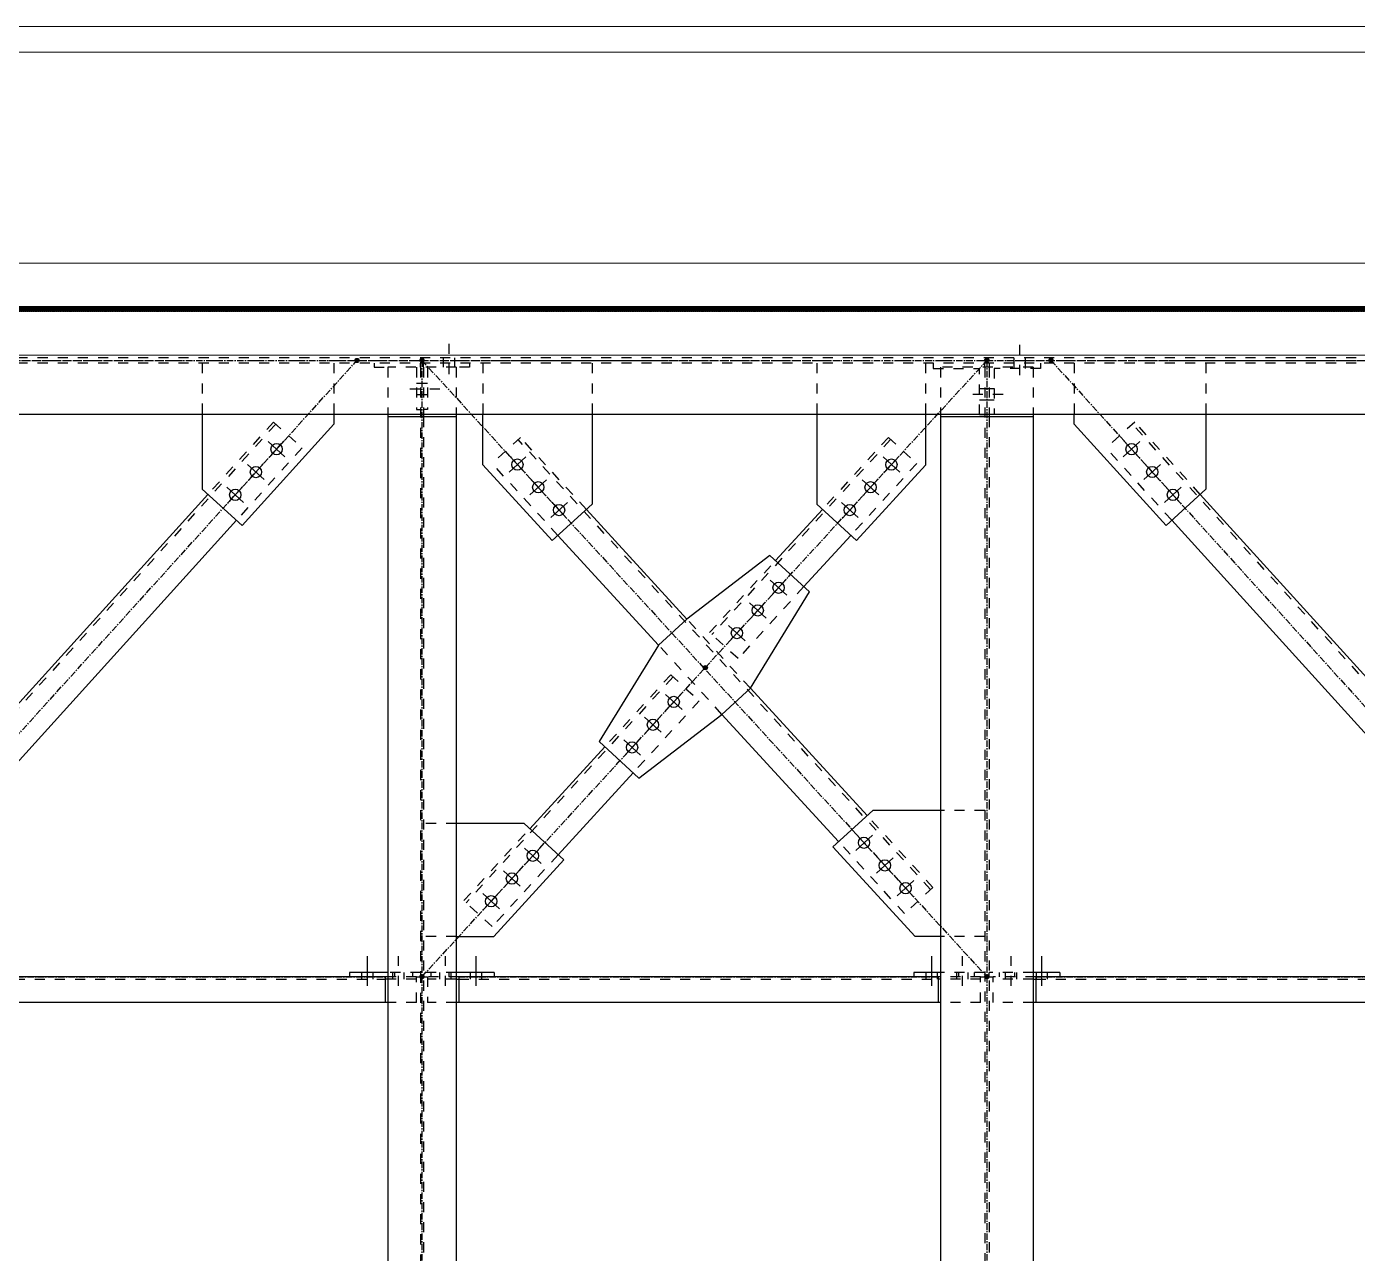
# Model space of a CAD drawing. Header units: inches. Extents: x 209270 to 234360, y -180214 to -150194.
# Drawn here: x 221742 to 224333, y -157102 to -154714 of the extents above; entities that cross this region are included whole.
import ezdxf

# ---------------------------------------------------------------- set-up
doc = ezdxf.new("R2010")
doc.units = ezdxf.units.IN
doc.header["$LTSCALE"] = 10
doc.header["$MEASUREMENT"] = 0
for name, pattern in [('CENTER', [2, 1.25, -0.25, 0.25, -0.25]), ('DXK_LINE_DOT2', [3.9198, 1.9599, -1.9599]), ('DXK_LINE_DOT5', [7.8785, 2.979, -0.9799, 0.9799, -0.9799, 0.9799, -0.9799]), ('HIDDEN', [0.375, 0.25, -0.125])]:
    doc.linetypes.add(name, pattern=pattern)
doc.layers.get('0').update_dxf_attribs({"color": 1})
for name, color, linetype in [('_STR_0', 5, 'Continuous'), ('_STR_1', 5, 'Continuous'), ('_STR_2', 5, 'Continuous'), ('_STR_4', 5, 'Continuous')]:
    doc.layers.add(name, color=color, linetype=linetype)
for name, color, linetype, lineweight in [('CEN', 1, 'CENTER', 9), ('handrail', 1, 'FENCELINE1', 9), ('HIDDEN', 1, 'HIDDEN', 9), ('MAIN OBJECT', 1, 'Continuous', 18), ('Sheeting', 1, 'Continuous', 0)]:
    doc.layers.add(name, color=color, linetype=linetype, lineweight=lineweight)
doc.linetypes.add('FENCELINE1', pattern='A,0.25,-0.1,[133,arial.ttf,S=0.1,R=0,X=-0.1,Y=0],-0.1,1', length=1.45)

# ---------------------------------------------------------------- blocks, each defined once
blk = doc.blocks.new('GridLine-116860372-116908 - 114867')
at = {"layer": '_STR_2', "linetype": 'DXK_LINE_DOT5'}
blk.add_line((211379.7, -155363.7), (228961.1, -155363.7), dxfattribs=at)
blk = doc.blocks.new('Part-116860372-114888 - 114867')
at = {"layer": '_STR_1', "linetype": 'DXK_LINE_DOT2'}
for p, q in [((225232.5, -155358.3), (217317.9, -155358.3)), ((225232.5, -155369.1), (217317.9, -155369.1))]:
    blk.add_line(p, q, dxfattribs=at)
at = {"layer": '_STR_2', "linetype": 'Continuous'}
for p, q in [((219601.9, -155258.7), (225232.5, -155258.7)), ((225232.5, -155468.7), (219601.9, -155468.7))]:
    blk.add_line(p, q, dxfattribs=at)
at = {"layer": '_STR_4', "linetype": 'CENTER'}
blk.add_line((217011.9, -155363.7), (225511.9, -155363.7), dxfattribs=at)
blk = doc.blocks.new('Part-116860372-115483 - 114867')
at = {"layer": '_STR_1', "linetype": 'DXK_LINE_DOT2'}
for p, q in [((223616.2, -155369.1), (223616.2, -155377.1)), ((223716.2, -155369.1), (223716.2, -155379.1)), ((223716.2, -155379.1), (223626.2, -155379.1)), ((223626.2, -155379.1), (223626.2, -155468.7)), ((223616.2, -155468.7), (223616.2, -155469.1))]:
    blk.add_line(p, q, dxfattribs=at)
at = {"layer": '_STR_2', "linetype": 'Continuous'}
for p, q in [((223626.2, -155469.1), (223616.2, -155469.1)), ((223626.2, -155468.7), (223626.2, -155469.1))]:
    blk.add_line(p, q, dxfattribs=at)
blk = doc.blocks.new('Part-116860372-116084 - 114867')
at = {"layer": '_STR_1', "linetype": 'DXK_LINE_DOT2'}
for p, q in [((222084, -155369.1), (222084, -155468.7)), ((222340.3, -155369.1), (222340.3, -155468.7))]:
    blk.add_line(p, q, dxfattribs=at)
at = {"layer": '_STR_2', "linetype": 'Continuous'}
for p, q in [((222084, -155468.7), (222084, -155614.5)), ((222340.3, -155468.7), (222340.3, -155487.8)), ((222161.8, -155684.9), (222340.3, -155487.8)), ((222084, -155614.5), (222161.8, -155684.9))]:
    blk.add_line(p, q, dxfattribs=at)
blk = doc.blocks.new('Part-116860372-114968 - 114867')
at = {"layer": '_STR_4', "linetype": 'Continuous'}
for points in [[(222511.9, -155367.7, -1), (222511.9, -155359.7, -1)], [(222511.9, -157367.7, -1), (222511.9, -157359.7, -1)]]:
    blk.add_hatch(color=256, dxfattribs=at).paths.add_polyline_path(points)
at = {"layer": '_STR_1', "linetype": 'DXK_LINE_DOT2'}
for p, q in [((222445.3, -155377.1), (222445.3, -155468.7)), ((222578.5, -155377.1), (222445.3, -155377.1)), ((222509, -155377.1), (222509, -156555.7)), ((222514.7, -155377.1), (222514.7, -155468.7)), ((222578.5, -155377.1), (222578.5, -155468.7)), ((222514.7, -155473.7), (222514.7, -157275.8)), ((222509, -156555.7), (222509, -157275.8)), ((222445.3, -157280.8), (222445.3, -157352.3)), ((222509, -157280.8), (222509, -157352.3)), ((222514.7, -157280.8), (222514.7, -157352.3)), ((222578.5, -157280.8), (222578.5, -157352.3)), ((222578.5, -157352.3), (222445.3, -157352.3))]:
    blk.add_line(p, q, dxfattribs=at)
at = {"layer": '_STR_2', "linetype": 'Continuous'}
for p, q in [((222445.3, -155468.7), (222445.3, -157280.8)), ((222578.5, -155473.7), (222445.3, -155473.7)), ((222509, -155468.7), (222509, -155473.7)), ((222514.7, -155468.7), (222514.7, -155473.7)), ((222578.5, -155468.7), (222578.5, -157280.8)), ((222578.5, -157275.8), (222445.3, -157275.8)), ((222509, -157275.8), (222509, -157280.8)), ((222514.7, -157275.8), (222514.7, -157280.8))]:
    blk.add_line(p, q, dxfattribs=at)
at = {"layer": '_STR_4', "linetype": 'CENTER'}
blk.add_line((222511.9, -155363.7), (222511.9, -157363.7), dxfattribs=at)
at = {"layer": '_STR_4', "linetype": 'Continuous'}
for centre in [(222511.9, -155363.7), (222511.9, -157363.7)]:
    blk.add_circle(centre, 4, dxfattribs=at)
blk = doc.blocks.new('Part-116860372-114969 - 114867')
at = {"layer": '_STR_4', "linetype": 'Continuous'}
blk.add_hatch(color=256, dxfattribs=at).paths.add_polyline_path([(223611.9, -155367.7, -1), (223611.9, -155359.7, -1)])
at = {"layer": '_STR_1', "linetype": 'DXK_LINE_DOT2'}
for p, q in [((223521.9, -155377.1), (223521.9, -155473.7)), ((223701.9, -155377.1), (223521.9, -155377.1)), ((223607.6, -155377.1), (223607.6, -156239.8)), ((223616.2, -155377.1), (223616.2, -155468.7)), ((223701.9, -155377.1), (223701.9, -155468.7)), ((223616.2, -155473.7), (223616.2, -160033.7)), ((223607.6, -156239.8), (223607.6, -160033.7))]:
    blk.add_line(p, q, dxfattribs=at)
at = {"layer": '_STR_2', "linetype": 'Continuous'}
for p, q in [((223521.9, -155468.7), (223521.9, -160038.7)), ((223701.9, -155473.7), (223521.9, -155473.7)), ((223607.6, -155468.7), (223607.6, -155473.7)), ((223616.2, -155468.7), (223616.2, -155473.7)), ((223701.9, -155468.7), (223701.9, -160038.7))]:
    blk.add_line(p, q, dxfattribs=at)
at = {"layer": '_STR_4', "linetype": 'CENTER'}
blk.add_line((223611.9, -155363.7), (223611.9, -160163.7), dxfattribs=at)
at = {"layer": '_STR_4', "linetype": 'Continuous'}
blk.add_circle((223611.9, -155363.7), 4, dxfattribs=at)
blk = doc.blocks.new('Part-116860372-115061 - 114867')
at = {"layer": '_STR_4', "linetype": 'Continuous'}
for points in [[(221411.9, -156567.7, -1), (221411.9, -156559.7, -1)], [(222511.9, -156567.7, -1), (222511.9, -156559.7, -1)]]:
    blk.add_hatch(color=256, dxfattribs=at).paths.add_polyline_path(points)
at = {"layer": '_STR_1', "linetype": 'DXK_LINE_DOT2'}
for p, q in [((221483.5, -156563.7), (221422.7, -156563.7)), ((221422.7, -156613.7), (221422.7, -156563.7)), ((222501, -156563.7), (222440.3, -156563.7)), ((222501, -156613.7), (222501, -156563.7)), ((221478.5, -156568.7), (221422.7, -156568.7)), ((221483.5, -156568.7), (222440.3, -156568.7)), ((222501, -156568.7), (222445.3, -156568.7)), ((221478.5, -156613.7), (221422.7, -156613.7)), ((222501, -156613.7), (222445.3, -156613.7))]:
    blk.add_line(p, q, dxfattribs=at)
at = {"layer": '_STR_2', "linetype": 'Continuous'}
for p, q in [((222440.3, -156563.7), (221483.5, -156563.7)), ((221483.5, -156563.7), (221483.5, -156613.7)), ((222440.3, -156563.7), (222440.3, -156613.7)), ((221478.5, -156568.7), (221483.5, -156568.7)), ((222445.3, -156568.7), (222440.3, -156568.7)), ((222445.3, -156613.7), (221478.5, -156613.7))]:
    blk.add_line(p, q, dxfattribs=at)
at = {"layer": '_STR_4', "linetype": 'CENTER'}
for p, q in [((221411.9, -156563.7), (221422.7, -156563.7)), ((221483.5, -156563.7), (222440.3, -156563.7)), ((222501, -156563.7), (222511.9, -156563.7))]:
    blk.add_line(p, q, dxfattribs=at)
at = {"layer": '_STR_4', "linetype": 'Continuous'}
for centre in [(221411.9, -156563.7), (222511.9, -156563.7)]:
    blk.add_circle(centre, 4, dxfattribs=at)
blk = doc.blocks.new('Part-116860372-115062 - 114867')
at = {"layer": '_STR_4', "linetype": 'Continuous'}
for points in [[(222511.9, -156567.7, -1), (222511.9, -156559.7, -1)], [(223611.9, -156567.7, -1), (223611.9, -156559.7, -1)]]:
    blk.add_hatch(color=256, dxfattribs=at).paths.add_polyline_path(points)
at = {"layer": '_STR_1', "linetype": 'DXK_LINE_DOT2'}
for p, q in [((222522.7, -156563.7), (222522.7, -156613.7)), ((222583.5, -156563.7), (222522.7, -156563.7)), ((223599.6, -156563.7), (223516.9, -156563.7)), ((223599.6, -156613.7), (223599.6, -156563.7)), ((222578.5, -156568.7), (222522.7, -156568.7)), ((222583.5, -156568.7), (223516.9, -156568.7)), ((223599.6, -156568.7), (223521.9, -156568.7)), ((222578.5, -156613.7), (222522.7, -156613.7)), ((223599.6, -156613.7), (223521.9, -156613.7))]:
    blk.add_line(p, q, dxfattribs=at)
at = {"layer": '_STR_2', "linetype": 'Continuous'}
for p, q in [((223516.9, -156563.7), (222583.5, -156563.7)), ((222583.5, -156563.7), (222583.5, -156613.7)), ((223516.9, -156563.7), (223516.9, -156613.7)), ((222578.5, -156568.7), (222583.5, -156568.7)), ((223521.9, -156568.7), (223516.9, -156568.7)), ((223521.9, -156613.7), (222578.5, -156613.7))]:
    blk.add_line(p, q, dxfattribs=at)
at = {"layer": '_STR_4', "linetype": 'CENTER'}
for p, q in [((222511.9, -156563.7), (222522.7, -156563.7)), ((222583.5, -156563.7), (223516.9, -156563.7)), ((223599.6, -156563.7), (223611.9, -156563.7))]:
    blk.add_line(p, q, dxfattribs=at)
at = {"layer": '_STR_4', "linetype": 'Continuous'}
for centre in [(222511.9, -156563.7), (223611.9, -156563.7)]:
    blk.add_circle(centre, 4, dxfattribs=at)
blk = doc.blocks.new('Part-116860372-115063 - 114867')
at = {"layer": '_STR_4', "linetype": 'Continuous'}
for points in [[(223611.9, -156567.7, -1), (223611.9, -156559.7, -1)], [(224711.9, -156567.7, -1), (224711.9, -156559.7, -1)]]:
    blk.add_hatch(color=256, dxfattribs=at).paths.add_polyline_path(points)
at = {"layer": '_STR_1', "linetype": 'DXK_LINE_DOT2'}
for p, q in [((223706.9, -156563.7), (223624.2, -156563.7)), ((223624.2, -156613.7), (223624.2, -156563.7)), ((224701, -156563.7), (224640.3, -156563.7)), ((224701, -156613.7), (224701, -156563.7)), ((223701.9, -156568.7), (223624.2, -156568.7)), ((223706.9, -156568.7), (224640.3, -156568.7)), ((224701, -156568.7), (224645.3, -156568.7)), ((223701.9, -156613.7), (223624.2, -156613.7)), ((224701, -156613.7), (224640.3, -156613.7))]:
    blk.add_line(p, q, dxfattribs=at)
at = {"layer": '_STR_2', "linetype": 'Continuous'}
for p, q in [((224640.3, -156563.7), (223706.9, -156563.7)), ((223706.9, -156563.7), (223706.9, -156613.7)), ((224640.3, -156563.7), (224640.3, -156613.7)), ((223701.9, -156568.7), (223706.9, -156568.7)), ((224645.3, -156568.7), (224640.3, -156568.7)), ((224645.3, -156613.7), (223701.9, -156613.7))]:
    blk.add_line(p, q, dxfattribs=at)
at = {"layer": '_STR_4', "linetype": 'CENTER'}
for p, q in [((223611.9, -156563.7), (223624.2, -156563.7)), ((223706.9, -156563.7), (224640.3, -156563.7)), ((224701, -156563.7), (224711.9, -156563.7))]:
    blk.add_line(p, q, dxfattribs=at)
at = {"layer": '_STR_4', "linetype": 'Continuous'}
for centre in [(223611.9, -156563.7), (224711.9, -156563.7)]:
    blk.add_circle(centre, 4, dxfattribs=at)
blk = doc.blocks.new('Part-116860372-115088 - 114867')
at = {"layer": '_STR_4', "linetype": 'Continuous'}
for points in [[(223736.9, -155367.7, -1), (223736.9, -155359.7, -1)], [(224711.9, -156442.7, -1), (224711.9, -156434.7, -1)]]:
    blk.add_hatch(color=256, dxfattribs=at).paths.add_polyline_path(points)
at = {"layer": '_STR_1', "linetype": 'DXK_LINE_DOT2'}
for p, q in [((223899.7, -155483.7), (223844.1, -155534.1)), ((224625.8, -156293.2), (223895.3, -155487.7)), ((224027.3, -155624.4), (223899.7, -155483.7)), ((223971.8, -155674.8), (223844.1, -155534.1)), ((224630.3, -156289.2), (224502.6, -156148.4)), ((224574.7, -156339.6), (224447.1, -156198.8)), ((224630.3, -156289.2), (224574.7, -156339.6))]:
    blk.add_line(p, q, dxfattribs=at)
at = {"layer": '_STR_2', "linetype": 'Continuous'}
for p, q in [((224502.6, -156148.4), (224027.3, -155624.4)), ((224447.1, -156198.8), (223971.8, -155674.8))]:
    blk.add_line(p, q, dxfattribs=at)
at = {"layer": '_STR_4', "linetype": 'CENTER'}
blk.add_line((223736.9, -155363.7), (224711.9, -156438.7), dxfattribs=at)
at = {"layer": '_STR_4', "linetype": 'Continuous'}
for centre in [(223736.9, -155363.7), (224711.9, -156438.7)]:
    blk.add_circle(centre, 4, dxfattribs=at)
blk = doc.blocks.new('Part-116860372-115089 - 114867')
at = {"layer": '_STR_4', "linetype": 'Continuous'}
for points in [[(223063.7, -155965.7, -1), (223063.7, -155957.7, -1)], [(222511.9, -156567.7, -1), (222511.9, -156559.7, -1)]]:
    blk.add_hatch(color=256, dxfattribs=at).paths.add_polyline_path(points)
at = {"layer": '_STR_1', "linetype": 'DXK_LINE_DOT2'}
for p, q in [((223000.8, -155980), (222597.9, -156419.5)), ((222996.4, -155975.9), (222868, -156116)), ((222996.4, -155975.9), (223051.7, -156026.6)), ((223051.7, -156026.6), (222923.3, -156166.6)), ((222593.5, -156415.5), (222721.8, -156275.4)), ((222777.1, -156326.1), (222648.7, -156466.2)), ((222648.7, -156466.2), (222593.5, -156415.5))]:
    blk.add_line(p, q, dxfattribs=at)
at = {"layer": '_STR_2', "linetype": 'Continuous'}
for p, q in [((222868, -156116), (222721.8, -156275.4)), ((222923.3, -156166.6), (222777.1, -156326.1))]:
    blk.add_line(p, q, dxfattribs=at)
at = {"layer": '_STR_4', "linetype": 'CENTER'}
blk.add_line((222511.9, -156563.7), (223063.7, -155961.7), dxfattribs=at)
at = {"layer": '_STR_4', "linetype": 'Continuous'}
for centre in [(223063.7, -155961.7), (222511.9, -156563.7)]:
    blk.add_circle(centre, 4, dxfattribs=at)
blk = doc.blocks.new('Part-116860372-115090 - 114867')
at = {"layer": '_STR_4', "linetype": 'Continuous'}
for points in [[(222511.9, -155367.7, -1), (222511.9, -155359.7, -1)], [(223611.9, -156567.7, -1), (223611.9, -156559.7, -1)]]:
    blk.add_hatch(color=256, dxfattribs=at).paths.add_polyline_path(points)
at = {"layer": '_STR_1', "linetype": 'DXK_LINE_DOT2'}
for p, q in [((222703.6, -155513.7), (222648.3, -155564.4)), ((223502.4, -156394), (222699.2, -155517.7)), ((222832, -155653.7), (222703.6, -155513.7)), ((222776.7, -155704.4), (222648.3, -155564.4)), ((223151.3, -156002.1), (223027.7, -155867.2)), ((223096, -156052.8), (222972.4, -155917.9)), ((223506.9, -156389.9), (223378.5, -156249.9)), ((223451.6, -156440.6), (223323.2, -156300.6)), ((223506.9, -156389.9), (223451.6, -156440.6))]:
    blk.add_line(p, q, dxfattribs=at)
at = {"layer": '_STR_2', "linetype": 'Continuous'}
for p, q in [((223027.7, -155867.2), (222832, -155653.7)), ((222972.4, -155917.9), (222776.7, -155704.4)), ((223378.5, -156249.9), (223151.3, -156002.1)), ((223323.2, -156300.6), (223096, -156052.8))]:
    blk.add_line(p, q, dxfattribs=at)
at = {"layer": '_STR_4', "linetype": 'CENTER'}
blk.add_line((222511.9, -155363.7), (223611.9, -156563.7), dxfattribs=at)
at = {"layer": '_STR_4', "linetype": 'Continuous'}
for centre in [(222511.9, -155363.7), (223611.9, -156563.7)]:
    blk.add_circle(centre, 4, dxfattribs=at)
blk = doc.blocks.new('Part-116860372-115091 - 114867')
at = {"layer": '_STR_4', "linetype": 'Continuous'}
for points in [[(222385.3, -155367.7, -1), (222385.3, -155359.7, -1)], [(221411.9, -156442.7, -1), (221411.9, -156434.7, -1)]]:
    blk.add_hatch(color=256, dxfattribs=at).paths.add_polyline_path(points)
at = {"layer": '_STR_1', "linetype": 'DXK_LINE_DOT2'}
for p, q in [((222227.1, -155487.7), (221497.9, -156293)), ((222222.7, -155483.7), (222095.1, -155624.5)), ((222222.7, -155483.7), (222278.3, -155534)), ((222278.3, -155534), (222150.7, -155674.9)), ((221493.5, -156289), (221621, -156148.1)), ((221676.6, -156198.5), (221549.1, -156339.3)), ((221549.1, -156339.3), (221493.5, -156289))]:
    blk.add_line(p, q, dxfattribs=at)
at = {"layer": '_STR_2', "linetype": 'Continuous'}
for p, q in [((222095.1, -155624.5), (221621, -156148.1)), ((222150.7, -155674.9), (221676.6, -156198.5))]:
    blk.add_line(p, q, dxfattribs=at)
at = {"layer": '_STR_4', "linetype": 'CENTER'}
blk.add_line((221411.9, -156438.7), (222385.3, -155363.7), dxfattribs=at)
at = {"layer": '_STR_4', "linetype": 'Continuous'}
for centre in [(222385.3, -155363.7), (221411.9, -156438.7)]:
    blk.add_circle(centre, 4, dxfattribs=at)
blk = doc.blocks.new('Bolt-116860372-115712 - 114867')
at = {"layer": '_STR_1', "linetype": 'DXK_LINE_DOT2'}
for p, q in [((223659.2, -156581.7), (223659.2, -156523.7)), ((223648.2, -156563.7), (223648.2, -156555.7)), ((223648.2, -156568.7), (223648.2, -156563.7)), ((223670.2, -156563.7), (223670.2, -156555.7)), ((223670.2, -156568.7), (223670.2, -156563.7))]:
    blk.add_line(p, q, dxfattribs=at)
at = {"layer": '_STR_2', "linetype": 'Continuous'}
for p, q in [((223719.2, -156581.7), (223719.2, -156523.7)), ((223708.2, -156563.7), (223708.2, -156555.7)), ((223708.2, -156568.7), (223708.2, -156563.7)), ((223730.2, -156563.7), (223730.2, -156555.7)), ((223730.2, -156568.7), (223730.2, -156563.7))]:
    blk.add_line(p, q, dxfattribs=at)
blk = doc.blocks.new('Part-116860372-116210 - 114867')
at = {"layer": '_STR_4', "linetype": 'Continuous'}
for points in [[(223611.9, -155367.7, -1), (223611.9, -155359.7, -1)], [(223063.7, -155965.7, -1), (223063.7, -155957.7, -1)]]:
    blk.add_hatch(color=256, dxfattribs=at).paths.add_polyline_path(points)
at = {"layer": '_STR_1', "linetype": 'DXK_LINE_DOT2'}
for p, q in [((223424.5, -155517.7), (223076.5, -155897.4)), ((223420.1, -155513.7), (223291.7, -155653.7)), ((223420.1, -155513.7), (223475.4, -155564.4)), ((223475.4, -155564.4), (223347, -155704.4)), ((223072, -155893.4), (223200.4, -155753.3)), ((223255.7, -155804), (223127.3, -155944.1)), ((223127.3, -155944.1), (223072, -155893.4))]:
    blk.add_line(p, q, dxfattribs=at)
at = {"layer": '_STR_2', "linetype": 'Continuous'}
for p, q in [((223291.7, -155653.7), (223200.4, -155753.3)), ((223347, -155704.4), (223255.7, -155804))]:
    blk.add_line(p, q, dxfattribs=at)
at = {"layer": '_STR_4', "linetype": 'CENTER'}
blk.add_line((223063.7, -155961.7), (223611.9, -155363.7), dxfattribs=at)
at = {"layer": '_STR_4', "linetype": 'Continuous'}
for centre in [(223611.9, -155363.7), (223063.7, -155961.7)]:
    blk.add_circle(centre, 4, dxfattribs=at)
blk = doc.blocks.new('Part-116860372-116202 - 114867')
at = {"layer": '_STR_1', "linetype": 'DXK_LINE_DOT2'}
for p, q in [((222630.2, -155369.1), (222630.2, -155468.7)), ((222843.1, -155369.1), (222843.1, -155468.7))]:
    blk.add_line(p, q, dxfattribs=at)
at = {"layer": '_STR_2', "linetype": 'Continuous'}
for p, q in [((222630.2, -155566.8), (222630.2, -155468.7)), ((222843.1, -155468.7), (222843.1, -155643.6)), ((222765.7, -155714.6), (222630.2, -155566.8)), ((222843.1, -155643.6), (222765.7, -155714.6))]:
    blk.add_line(p, q, dxfattribs=at)
blk = doc.blocks.new('Part-116860372-115468 - 114867')
at = {"layer": '_STR_1', "linetype": 'DXK_LINE_DOT2'}
for p, q in [((222419, -155369.1), (222419, -155377.1)), ((222509, -155377.1), (222509, -155369.1)), ((222419, -155377.1), (222445.3, -155377.1)), ((222501, -155377.1), (222501, -155459.1)), ((222501, -155459.1), (222509, -155459.1))]:
    blk.add_line(p, q, dxfattribs=at)
blk = doc.blocks.new('Part-116860372-115484 - 114867')
at = {"layer": '_STR_1', "linetype": 'DXK_LINE_DOT2'}
for p, q in [((223507.6, -155369.1), (223507.6, -155379.1)), ((223607.6, -155377.1), (223607.6, -155369.1)), ((223507.6, -155379.1), (223597.6, -155379.1)), ((223597.6, -155469.1), (223597.6, -155379.1))]:
    blk.add_line(p, q, dxfattribs=at)
at = {"layer": '_STR_2', "linetype": 'Continuous'}
for p, q in [((223597.6, -155468.7), (223597.6, -155469.1)), ((223597.6, -155469.1), (223607.6, -155469.1))]:
    blk.add_line(p, q, dxfattribs=at)
blk = doc.blocks.new('Bolt-116860372-115486 - 114867')
at = {"layer": '_STR_1', "linetype": 'DXK_LINE_DOT2'}
for p, q in [((223676.2, -155392.1), (223676.2, -155324.1)), ((223665.2, -155369.1), (223665.2, -155358.3)), ((223665.2, -155379.1), (223665.2, -155369.1)), ((223687.2, -155369.1), (223687.2, -155358.3)), ((223687.2, -155379.1), (223687.2, -155369.1))]:
    blk.add_line(p, q, dxfattribs=at)
blk = doc.blocks.new('Part-116860372-115467 - 114867')
at = {"layer": '_STR_1', "linetype": 'DXK_LINE_DOT2'}
for p, q in [((222514.7, -155377.1), (222514.7, -155369.1)), ((222604.7, -155369.1), (222604.7, -155377.1)), ((222522.7, -155377.1), (222522.7, -155459.1)), ((222604.7, -155377.1), (222578.5, -155377.1)), ((222522.7, -155459.1), (222514.7, -155459.1))]:
    blk.add_line(p, q, dxfattribs=at)
blk = doc.blocks.new('Bolt-116860372-115469 - 114867')
at = {"layer": '_STR_1', "linetype": 'DXK_LINE_DOT2'}
for p, q in [((222488, -155419.1), (222556, -155419.1)), ((222501, -155408.1), (222509, -155408.1)), ((222509, -155408.1), (222514.7, -155408.1)), ((222514.7, -155408.1), (222522.7, -155408.1)), ((222501, -155430.1), (222509, -155430.1)), ((222509, -155430.1), (222514.7, -155430.1)), ((222514.7, -155430.1), (222522.7, -155430.1))]:
    blk.add_line(p, q, dxfattribs=at)
blk = doc.blocks.new('Bolt-116860372-115479 - 114867')
at = {"layer": '_STR_1', "linetype": 'DXK_LINE_DOT2'}
for p, q in [((222564.7, -155390.1), (222564.7, -155322.1)), ((222553.7, -155369.1), (222553.7, -155358.3)), ((222553.7, -155377.1), (222553.7, -155369.1)), ((222575.7, -155369.1), (222575.7, -155358.3)), ((222575.7, -155377.1), (222575.7, -155369.1))]:
    blk.add_line(p, q, dxfattribs=at)
blk = doc.blocks.new('Bolt-116860372-115485 - 114867')
at = {"layer": '_STR_1', "linetype": 'DXK_LINE_DOT2'}
for p, q in [((223597.6, -155418.1), (223607.6, -155418.1)), ((223607.6, -155418.1), (223616.2, -155418.1)), ((223616.2, -155418.1), (223626.2, -155418.1)), ((223584.6, -155429.1), (223662.6, -155429.1)), ((223597.6, -155440.1), (223607.6, -155440.1)), ((223607.6, -155440.1), (223616.2, -155440.1)), ((223616.2, -155440.1), (223626.2, -155440.1))]:
    blk.add_line(p, q, dxfattribs=at)
blk = doc.blocks.new('Part-116860372-115703 - 114867')
at = {"layer": '_STR_1', "linetype": 'DXK_LINE_DOT2'}
for p, q in [((222578.5, -156555.7), (222514.7, -156555.7)), ((222529.7, -156563.7), (222529.7, -156555.7)), ((222564.7, -156563.7), (222564.7, -156555.7))]:
    blk.add_line(p, q, dxfattribs=at)
at = {"layer": '_STR_2', "linetype": 'Continuous'}
for p, q in [((222652.7, -156555.7), (222578.5, -156555.7)), ((222583.5, -156563.7), (222578.5, -156563.7)), ((222652.7, -156555.7), (222652.7, -156563.7))]:
    blk.add_line(p, q, dxfattribs=at)
blk = doc.blocks.new('Bolt-116860372-115704 - 114867')
at = {"layer": '_STR_1', "linetype": 'DXK_LINE_DOT2'}
for p, q in [((222557.7, -156581.7), (222557.7, -156523.7)), ((222546.7, -156563.7), (222546.7, -156555.7)), ((222546.7, -156568.7), (222546.7, -156563.7)), ((222568.7, -156563.7), (222568.7, -156555.7)), ((222568.7, -156568.7), (222568.7, -156563.7))]:
    blk.add_line(p, q, dxfattribs=at)
at = {"layer": '_STR_2', "linetype": 'Continuous'}
for p, q in [((222617.7, -156581.7), (222617.7, -156523.7)), ((222606.7, -156563.7), (222606.7, -156555.7)), ((222606.7, -156568.7), (222606.7, -156563.7)), ((222628.7, -156563.7), (222628.7, -156555.7)), ((222628.7, -156568.7), (222628.7, -156563.7))]:
    blk.add_line(p, q, dxfattribs=at)
blk = doc.blocks.new('Part-116860372-115707 - 114867')
at = {"layer": '_STR_1', "linetype": 'DXK_LINE_DOT2'}
for p, q in [((222509, -156555.7), (222445.3, -156555.7)), ((222459, -156563.7), (222459, -156555.7)), ((222494, -156563.7), (222494, -156555.7))]:
    blk.add_line(p, q, dxfattribs=at)
at = {"layer": '_STR_2', "linetype": 'Continuous'}
for p, q in [((222445.3, -156555.7), (222371, -156555.7)), ((222371, -156555.7), (222371, -156563.7)), ((222445.3, -156563.7), (222440.3, -156563.7))]:
    blk.add_line(p, q, dxfattribs=at)
blk = doc.blocks.new('Bolt-116860372-115708 - 114867')
at = {"layer": '_STR_1', "linetype": 'DXK_LINE_DOT2'}
for p, q in [((222466, -156581.7), (222466, -156523.7)), ((222455, -156563.7), (222455, -156555.7)), ((222455, -156568.7), (222455, -156563.7)), ((222477, -156563.7), (222477, -156555.7)), ((222477, -156568.7), (222477, -156563.7))]:
    blk.add_line(p, q, dxfattribs=at)
at = {"layer": '_STR_2', "linetype": 'Continuous'}
for p, q in [((222406, -156581.7), (222406, -156523.7)), ((222395, -156563.7), (222395, -156555.7)), ((222395, -156568.7), (222395, -156563.7)), ((222417, -156563.7), (222417, -156555.7)), ((222417, -156568.7), (222417, -156563.7))]:
    blk.add_line(p, q, dxfattribs=at)
blk = doc.blocks.new('Part-116860372-115709 - 114867')
at = {"layer": '_STR_1', "linetype": 'DXK_LINE_DOT2'}
for p, q in [((223607.6, -156555.7), (223521.9, -156555.7)), ((223557.6, -156563.7), (223557.6, -156555.7)), ((223587.6, -156563.7), (223587.6, -156555.7)), ((223607.6, -156555.7), (223607.6, -156563.7))]:
    blk.add_line(p, q, dxfattribs=at)
at = {"layer": '_STR_2', "linetype": 'Continuous'}
for p, q in [((223521.9, -156555.7), (223469.6, -156555.7)), ((223469.6, -156555.7), (223469.6, -156563.7)), ((223521.9, -156563.7), (223516.9, -156563.7))]:
    blk.add_line(p, q, dxfattribs=at)
blk = doc.blocks.new('Bolt-116860372-115710 - 114867')
at = {"layer": '_STR_1', "linetype": 'DXK_LINE_DOT2'}
for p, q in [((223564.6, -156581.7), (223564.6, -156523.7)), ((223553.6, -156563.7), (223553.6, -156555.7)), ((223553.6, -156568.7), (223553.6, -156563.7)), ((223575.6, -156563.7), (223575.6, -156555.7)), ((223575.6, -156568.7), (223575.6, -156563.7))]:
    blk.add_line(p, q, dxfattribs=at)
at = {"layer": '_STR_2', "linetype": 'Continuous'}
for p, q in [((223504.6, -156581.7), (223504.6, -156523.7)), ((223493.6, -156563.7), (223493.6, -156555.7)), ((223493.6, -156568.7), (223493.6, -156563.7)), ((223515.6, -156563.7), (223515.6, -156555.7)), ((223515.6, -156568.7), (223515.6, -156563.7))]:
    blk.add_line(p, q, dxfattribs=at)
blk = doc.blocks.new('Part-116860372-115711 - 114867')
at = {"layer": '_STR_1', "linetype": 'DXK_LINE_DOT2'}
for p, q in [((223616.2, -156563.7), (223616.2, -156555.7)), ((223701.9, -156555.7), (223616.2, -156555.7)), ((223636.2, -156563.7), (223636.2, -156555.7)), ((223666.2, -156563.7), (223666.2, -156555.7))]:
    blk.add_line(p, q, dxfattribs=at)
at = {"layer": '_STR_2', "linetype": 'Continuous'}
for p, q in [((223754.2, -156555.7), (223701.9, -156555.7)), ((223706.9, -156563.7), (223701.9, -156563.7)), ((223754.2, -156555.7), (223754.2, -156563.7))]:
    blk.add_line(p, q, dxfattribs=at)
blk = doc.blocks.new('Bolt-116860372-116085 - 114867')
at = {"layer": '_STR_2', "linetype": 'Continuous'}
for p, q in [((222245.1, -155551.2), (222212.5, -155521.7)), ((222214.1, -155552.8), (222243.6, -155520.2)), ((222204.9, -155595.7), (222172.2, -155566.2)), ((222173.8, -155597.3), (222203.3, -155564.6)), ((222164.6, -155640.2), (222132, -155610.7)), ((222133.5, -155641.7), (222163, -155609.1))]:
    blk.add_line(p, q, dxfattribs=at)
for centre in [(222228.8, -155536.5), (222188.5, -155581), (222148.3, -155625.4)]:
    blk.add_circle(centre, 11, dxfattribs=at)
blk = doc.blocks.new('Part-116860372-116096 - 114867')
at = {"layer": '_STR_1', "linetype": 'DXK_LINE_DOT2'}
for p, q in [((223782, -155369.1), (223782, -155468.7)), ((224038.5, -155369.1), (224038.5, -155468.7))]:
    blk.add_line(p, q, dxfattribs=at)
at = {"layer": '_STR_2', "linetype": 'Continuous'}
for p, q in [((223782, -155487.8), (223782, -155468.7)), ((224038.5, -155468.7), (224038.5, -155614.3)), ((223960.7, -155684.9), (223782, -155487.8)), ((224038.5, -155614.3), (223960.7, -155684.9))]:
    blk.add_line(p, q, dxfattribs=at)
blk = doc.blocks.new('Bolt-116860372-116097 - 114867')
at = {"layer": '_STR_2', "linetype": 'Continuous'}
for p, q in [((223909.9, -155521.7), (223877.3, -155551.3)), ((223908.4, -155552.8), (223878.8, -155520.2)), ((223950.2, -155566.1), (223917.6, -155595.7)), ((223948.7, -155597.2), (223919.1, -155564.6)), ((223990.5, -155610.6), (223957.9, -155640.2)), ((223989, -155641.7), (223959.4, -155609.1))]:
    blk.add_line(p, q, dxfattribs=at)
for centre in [(223893.6, -155536.5), (223933.9, -155580.9), (223974.2, -155625.4)]:
    blk.add_circle(centre, 11, dxfattribs=at)
blk = doc.blocks.new('Bolt-116860372-116203 - 114867')
at = {"layer": '_STR_2', "linetype": 'Continuous'}
for p, q in [((222714, -155551.7), (222681.6, -155581.4)), ((222712.7, -155582.7), (222682.9, -155550.3)), ((222754.5, -155595.9), (222722.1, -155625.6)), ((222753.2, -155627), (222723.5, -155594.5)), ((222795.1, -155640.1), (222762.7, -155669.8)), ((222793.7, -155671.2), (222764, -155638.8))]:
    blk.add_line(p, q, dxfattribs=at)
for centre in [(222697.8, -155566.5), (222738.3, -155610.7), (222778.9, -155655)]:
    blk.add_circle(centre, 11, dxfattribs=at)
blk = doc.blocks.new('Part-116860372-116205 - 114867')
at = {"layer": '_STR_1', "linetype": 'DXK_LINE_DOT2'}
for p, q in [((222578.5, -156265.3), (222514.7, -156265.3)), ((222578.5, -156485.5), (222514.7, -156485.5))]:
    blk.add_line(p, q, dxfattribs=at)
at = {"layer": '_STR_2', "linetype": 'Continuous'}
for p, q in [((222710.8, -156265.3), (222578.5, -156265.3)), ((222788.2, -156336.2), (222710.8, -156265.3)), ((222651.6, -156485.5), (222788.2, -156336.2)), ((222578.5, -156485.5), (222651.6, -156485.5))]:
    blk.add_line(p, q, dxfattribs=at)
blk = doc.blocks.new('Bolt-116860372-116206 - 114867')
at = {"layer": '_STR_2', "linetype": 'Continuous'}
for p, q in [((222711.5, -156313.4), (222743.9, -156343.1)), ((222742.5, -156312), (222712.8, -156344.5)), ((222670.9, -156357.6), (222703.4, -156387.3)), ((222702, -156356.3), (222672.3, -156388.7)), ((222630.4, -156401.8), (222662.8, -156431.6)), ((222661.5, -156400.5), (222631.7, -156432.9))]:
    blk.add_line(p, q, dxfattribs=at)
for centre in [(222727.7, -156328.2), (222687.1, -156372.5), (222646.6, -156416.7)]:
    blk.add_circle(centre, 11, dxfattribs=at)
blk = doc.blocks.new('Part-116860372-116208 - 114867')
at = {"layer": '_STR_1', "linetype": 'DXK_LINE_DOT2'}
for p, q in [((223607.6, -156239.8), (223521.9, -156239.8)), ((223607.6, -156485.3), (223521.9, -156485.3))]:
    blk.add_line(p, q, dxfattribs=at)
at = {"layer": '_STR_2', "linetype": 'Continuous'}
for p, q in [((223389.5, -156239.8), (223312.1, -156310.7)), ((223521.9, -156239.8), (223389.5, -156239.8)), ((223472.2, -156485.3), (223312.1, -156310.7)), ((223521.9, -156485.3), (223472.2, -156485.3))]:
    blk.add_line(p, q, dxfattribs=at)
blk = doc.blocks.new('Bolt-116860372-116209 - 114867')
at = {"layer": '_STR_2', "linetype": 'Continuous'}
for p, q in [((223356.4, -156317.6), (223388.9, -156287.8)), ((223357.8, -156286.5), (223387.5, -156318.9)), ((223398.3, -156330.7), (223428, -156363.2)), ((223397, -156361.8), (223429.4, -156332.1)), ((223437.5, -156406), (223469.9, -156376.3)), ((223438.9, -156375), (223468.6, -156407.4))]:
    blk.add_line(p, q, dxfattribs=at)
for centre in [(223372.6, -156302.7), (223413.2, -156346.9), (223453.7, -156391.2)]:
    blk.add_circle(centre, 11, dxfattribs=at)
blk = doc.blocks.new('Part-116860372-116212 - 114867')
at = {"layer": '_STR_1', "linetype": 'DXK_LINE_DOT2'}
for p, q in [((223280.7, -155369.1), (223280.7, -155468.7)), ((223492.5, -155369.1), (223492.5, -155468.7))]:
    blk.add_line(p, q, dxfattribs=at)
at = {"layer": '_STR_2', "linetype": 'Continuous'}
for p, q in [((223280.7, -155468.7), (223280.7, -155643.6)), ((223492.5, -155468.7), (223492.5, -155567.8)), ((223358.1, -155714.6), (223492.5, -155567.8)), ((223280.7, -155643.6), (223358.1, -155714.6))]:
    blk.add_line(p, q, dxfattribs=at)
blk = doc.blocks.new('Bolt-116860372-116213 - 114867')
at = {"layer": '_STR_2', "linetype": 'Continuous'}
for p, q in [((223442.2, -155581.4), (223409.7, -155551.7)), ((223411.1, -155582.7), (223440.8, -155550.3)), ((223401.6, -155625.6), (223369.2, -155595.9)), ((223370.5, -155627), (223400.3, -155594.5)), ((223361.1, -155669.8), (223328.6, -155640.1)), ((223330, -155671.2), (223359.7, -155638.8))]:
    blk.add_line(p, q, dxfattribs=at)
for centre in [(223425.9, -155566.5), (223385.4, -155610.7), (223344.8, -155655)]:
    blk.add_circle(centre, 11, dxfattribs=at)
blk = doc.blocks.new('Part-116860372-116215 - 114867')
at = {"layer": '_STR_2', "linetype": 'Continuous'}
for p, q in [((223189.4, -155743.2), (223027.7, -155867.2)), ((223266.8, -155814.1), (223189.4, -155743.2)), ((223151.3, -156002.1), (223266.8, -155814.1)), ((223027.7, -155867.2), (222972.4, -155917.9)), ((222972.4, -155917.9), (222857, -156105.8)), ((223096, -156052.8), (223151.3, -156002.1)), ((222934.4, -156176.8), (223096, -156052.8)), ((222857, -156105.8), (222934.4, -156176.8))]:
    blk.add_line(p, q, dxfattribs=at)
blk = doc.blocks.new('Bolt-116860372-116216 - 114867')
at = {"layer": '_STR_2', "linetype": 'Continuous'}
for p, q in [((223018.5, -156043.6), (222986, -156013.9)), ((222987.4, -156044.9), (223017.1, -156012.5)), ((222977.9, -156087.8), (222945.5, -156058.1)), ((222946.8, -156089.2), (222976.6, -156056.7)), ((222937.4, -156132.1), (222904.9, -156102.3)), ((222906.3, -156133.4), (222936, -156101))]:
    blk.add_line(p, q, dxfattribs=at)
for centre in [(223002.2, -156028.7), (222961.7, -156073), (222921.1, -156117.2)]:
    blk.add_circle(centre, 11, dxfattribs=at)
blk = doc.blocks.new('Bolt-116860372-116217 - 114867')
at = {"layer": '_STR_2', "linetype": 'Continuous'}
for p, q in [((223190, -155791.3), (223222.5, -155821)), ((223221.1, -155789.9), (223191.4, -155822.4)), ((223149.5, -155835.5), (223181.9, -155865.3)), ((223180.6, -155834.2), (223150.8, -155866.6)), ((223109, -155879.8), (223141.4, -155909.5)), ((223140, -155878.4), (223110.3, -155910.8))]:
    blk.add_line(p, q, dxfattribs=at)
for centre in [(223206.3, -155806.2), (223165.7, -155850.4), (223125.2, -155894.6)]:
    blk.add_circle(centre, 11, dxfattribs=at)
blk = doc.blocks.new('OVERLAY_DRAWING')
at = {"layer": 'CEN'}
blk.add_line((217212.2, -155263.7), (228311.6, -155263.7), dxfattribs=at)
at = {"layer": 'CEN', "elevation": 0.8}
blk.add_lwpolyline([(217011.9, -155263.7), (228511.9, -155263.7), (228511.9, -165263.7), (217011.9, -165263.7)], close=True, dxfattribs=at)
at = {"layer": 'handrail', "const_width": 10, "elevation": -448149754.8}
blk.add_lwpolyline([(228511.9, -159158.7), (228511.9, -155263.7), (217011.9, -155263.7), (217011.9, -156838.4)], dxfattribs=at)
at = {"layer": 'HIDDEN', "elevation": 0.8}
blk.add_lwpolyline([(228307.2, -155268.1), (217216.6, -155268.1), (217216.6, -155259.3), (228307.2, -155259.3)], close=True, dxfattribs=at)
at = {"layer": 'MAIN OBJECT', "elevation": 0.8}
blk.add_lwpolyline([(228307.2, -155353.1), (217216.6, -155353.1), (217216.6, -155174.3), (228307.2, -155174.3)], close=True, dxfattribs=at)
at = {"layer": 'Sheeting'}
for points in [[(216351.9, -154713.7), (229171.9, -154713.7), (229171.9, -165813.7), (216351.9, -165813.7)], [(216401.9, -154763.7), (229121.9, -154763.7), (229121.9, -165763.7), (216401.9, -165763.7)]]:
    blk.add_lwpolyline(points, close=True, dxfattribs=at)
at = {"layer": '_STR_0', "zscale": 0.8}
for name in ['GridLine-116860372-116908 - 114867', 'Part-116860372-114888 - 114867', 'Bolt-116860372-115479 - 114867', 'Bolt-116860372-115486 - 114867', 'Part-116860372-115091 - 114867', 'Part-116860372-116084 - 114867', 'Part-116860372-115468 - 114867', 'Part-116860372-114968 - 114867', 'Part-116860372-115090 - 114867', 'Part-116860372-115467 - 114867', 'Part-116860372-116202 - 114867', 'Part-116860372-116210 - 114867', 'Part-116860372-116212 - 114867', 'Part-116860372-115484 - 114867', 'Part-116860372-114969 - 114867', 'Part-116860372-115483 - 114867', 'Part-116860372-115088 - 114867', 'Part-116860372-116096 - 114867', 'Bolt-116860372-115469 - 114867', 'Bolt-116860372-115485 - 114867', 'Bolt-116860372-116085 - 114867', 'Bolt-116860372-116097 - 114867', 'Bolt-116860372-116203 - 114867', 'Bolt-116860372-116213 - 114867', 'Part-116860372-116215 - 114867', 'Bolt-116860372-116217 - 114867', 'Part-116860372-115089 - 114867', 'Bolt-116860372-116216 - 114867', 'Part-116860372-116208 - 114867', 'Part-116860372-116205 - 114867', 'Bolt-116860372-116209 - 114867', 'Bolt-116860372-116206 - 114867', 'Bolt-116860372-115708 - 114867', 'Bolt-116860372-115704 - 114867', 'Bolt-116860372-115710 - 114867', 'Bolt-116860372-115712 - 114867', 'Part-116860372-115061 - 114867', 'Part-116860372-115707 - 114867', 'Part-116860372-115062 - 114867', 'Part-116860372-115703 - 114867', 'Part-116860372-115709 - 114867', 'Part-116860372-115063 - 114867', 'Part-116860372-115711 - 114867']:
    blk.add_blockref(name, (0, 0), dxfattribs=at)

msp = doc.modelspace()

# ---------------------------------------------------------------- block references
msp.add_blockref('OVERLAY_DRAWING', (0, 0))

doc.saveas('drawing.dxf')
